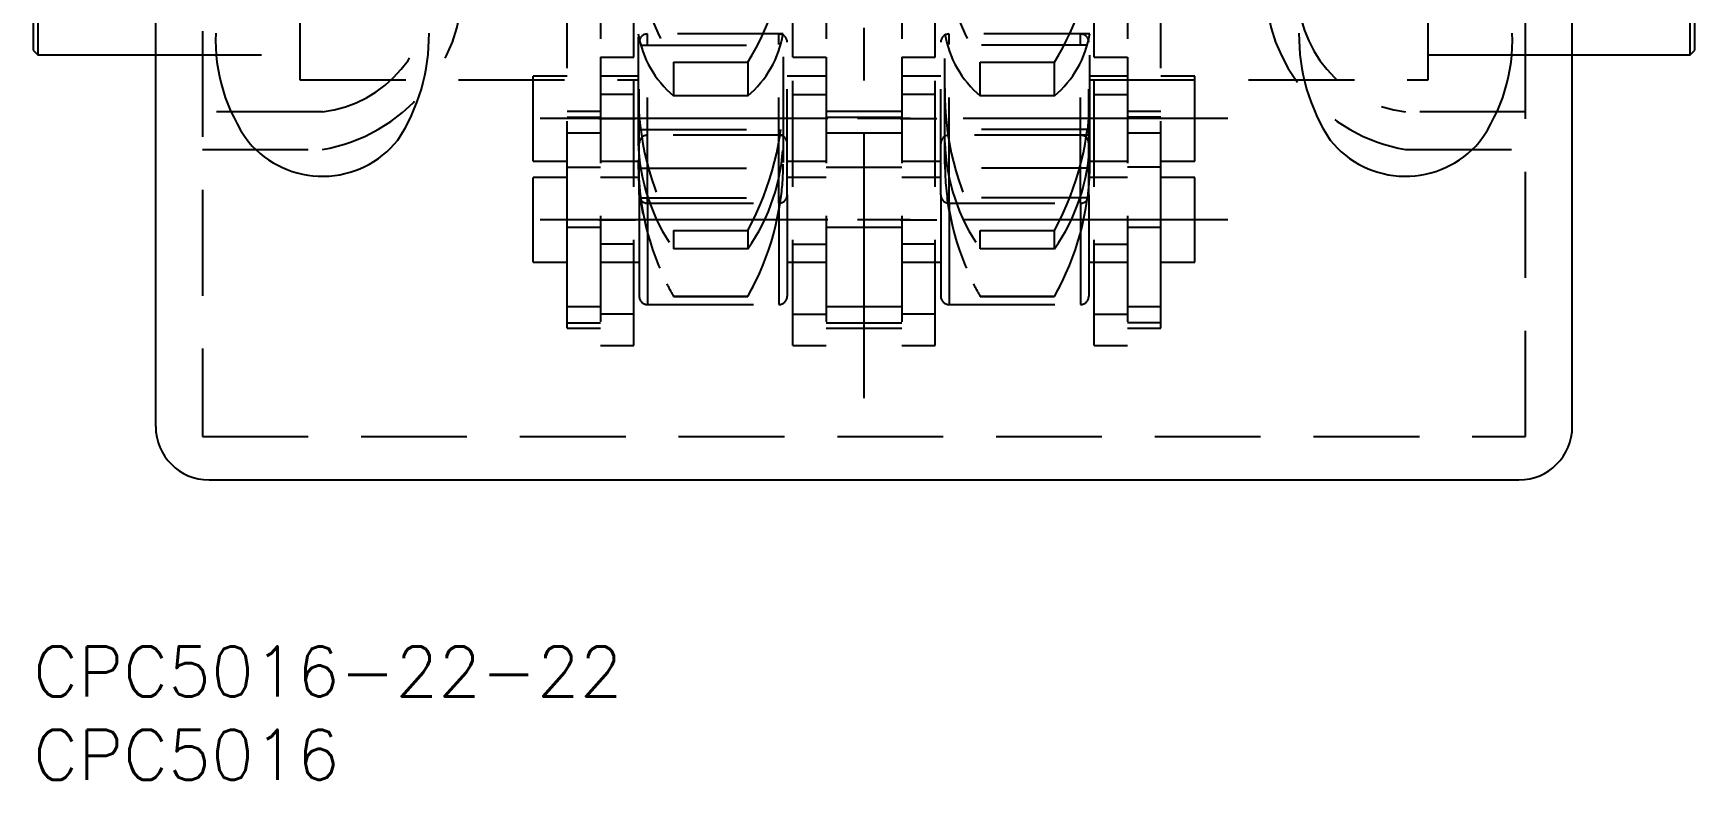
# Model space of a CAD drawing. Extents: x -2 to 243, y -8 to 259.
# Drawn here: x 0 to 99.7, y -8 to 36.8 of the extents above; entities that cross this region are included whole.
import ezdxf

# ---------------------------------------------------------------- set-up
doc = ezdxf.new("R2010")
doc.units = 0
doc.header["$LTSCALE"] = 0.5
doc.linetypes.add('CENTER', pattern=[50.8, 31.75, -6.35, 6.35, -6.35])
doc.linetypes.add('DASHED', pattern=[19.05, 12.7, -6.35])
for name, color, linetype in [('MSM_CENTER', 1, 'CENTER'), ('MSM_CONTINUOUS', 7, 'CONTINUOUS'), ('MSM_DASHED', 4, 'DASHED'), ('MSM_PART_NUMBER', 7, 'CONTINUOUS')]:
    doc.layers.add(name, color=color, linetype=linetype)
doc.styles.get("Standard").update_dxf_attribs({"font": 'txt.shx', "height": 3, "bigfont": 'bigfont.shx'})

msp = doc.modelspace()

# ---------------------------------------------------------------- linework, layer by layer
at = {"layer": 'MSM_CENTER'}
for p, q in [((49.85, 14.892), (49.85, 116.092)), ((71.685, 31.663), (28.015, 31.663)), ((33.93, 31.664), (36.13, 31.664)), ((47.67, 31.664), (45.47, 31.664)), ((52.03, 31.664), (54.23, 31.664)), ((65.77, 31.664), (63.57, 31.664)), ((71.685, 25.589), (28.015, 25.589)), ((33.93, 25.588), (36.13, 25.588)), ((47.67, 25.588), (45.47, 25.588)), ((52.03, 25.588), (54.23, 25.588)), ((65.77, 25.588), (63.57, 25.588))]:
    msp.add_line(p, q, dxfattribs=at)
at = {"layer": 'MSM_CONTINUOUS'}
for p, q in [((0, 95.209), (0, 35.775)), ((0.283, 95.492), (0.283, 35.492)), ((99.417, 35.492), (99.417, 95.492)), ((99.7, 35.775), (99.7, 95.209)), ((7.35, 13.192), (7.35, 65.492)), ((92.35, 13.192), (92.35, 65.492)), ((0, 35.775), (0.283, 35.492)), ((0.283, 35.492), (7.35, 35.492)), ((92.35, 35.492), (99.417, 35.492)), ((99.417, 35.492), (99.7, 35.775)), ((10.55, 9.992), (89.15, 9.992))]:
    msp.add_line(p, q, dxfattribs=at)
for centre, radius, start, end in [((21.342, 36.369), 10.4, 177.69923, 216.02559), ((12.254, 36.665), 11.497, 326.7928, 0.60513), ((87.446, 36.665), 11.497, 179.39487, 213.2072), ((87.446, 36.665), 11.497, 179.39487, 213.2072), ((78.358, 36.369), 10.4, 323.97441, 2.30077), ((78.358, 36.369), 10.4, 323.97441, 2.30077), ((17.354, 34.013), 5.806, 220.37724, 321.11661), ((82.346, 34.013), 5.806, 218.88339, 319.62276), ((82.346, 34.013), 5.806, 218.88339, 319.62276), ((10.55, 13.192), 3.2, 180, 270), ((89.15, 13.192), 3.2, 270, 0)]:
    msp.add_arc(centre, radius, start, end, dxfattribs=at)
at = {"layer": 'MSM_DASHED'}
for p, q in [((45, 102.054), (45, 28.929)), ((54.7, 28.929), (54.7, 102.054)), ((16, 96.992), (16, 33.992)), ((83.7, 33.992), (83.7, 96.992)), ((63.4, 29.123), (63.393, 75.984)), ((34.03, 71.373), (34.03, 35.348)), ((47.57, 71.373), (47.57, 35.348)), ((52.13, 71.373), (52.13, 35.348)), ((65.67, 71.373), (65.67, 35.348)), ((10.15, 65.492), (10.15, 12.592)), ((36.03, 35.348), (36.03, 65.094)), ((45.57, 35.348), (45.57, 65.094)), ((54.13, 35.348), (54.13, 65.094)), ((63.67, 35.348), (63.67, 65.094)), ((89.55, 12.592), (89.55, 65.492)), ((36.3, 55.622), (36.3, 29.124)), ((32.03, 25.158), (32.03, 49.394)), ((67.67, 25.158), (67.67, 49.394)), ((45, 36.743), (36.3, 36.743)), ((36.36, 27.083), (36.36, 36.243)), ((36.444, 36.07), (44.856, 36.07)), ((36.86, 26.583), (36.86, 36.743)), ((44.74, 26.583), (44.74, 36.743)), ((45.24, 27.083), (45.24, 36.243)), ((54.46, 27.083), (54.46, 36.243)), ((63.4, 36.743), (54.7, 36.743)), ((54.7, 36.743), (54.711, 36.675)), ((63.256, 36.07), (54.844, 36.07)), ((54.96, 26.583), (54.96, 36.743)), ((62.84, 26.583), (62.84, 36.743)), ((63.34, 27.083), (63.34, 36.243)), ((7.35, 35.492), (10.15, 35.492)), ((7.35, 35.492), (16, 35.492)), ((34.03, 35.349), (36.03, 35.349)), ((34.03, 35.348), (34.03, 18.048)), ((34.03, 35.348), (36.03, 35.348)), ((36.03, 18.048), (36.03, 35.348)), ((38.427, 35.056), (42.873, 35.056)), ((38.427, 35.056), (38.427, 33.027)), ((42.873, 35.056), (42.873, 33.027)), ((45.57, 35.349), (47.57, 35.349)), ((45.57, 18.048), (45.57, 35.348)), ((45.57, 35.348), (47.57, 35.348)), ((47.57, 35.348), (47.57, 18.048)), ((52.13, 35.349), (54.13, 35.349)), ((52.13, 35.348), (52.13, 18.048)), ((52.13, 35.348), (54.13, 35.348)), ((54.13, 18.048), (54.13, 35.348)), ((56.827, 33.027), (56.827, 35.056)), ((56.827, 35.056), (61.273, 35.056)), ((61.273, 33.027), (61.273, 35.056)), ((63.67, 35.349), (65.67, 35.349)), ((63.67, 18.048), (63.67, 35.348)), ((63.67, 35.348), (65.67, 35.348)), ((65.67, 35.348), (65.67, 18.048)), ((83.7, 35.492), (92.35, 35.492)), ((89.55, 35.492), (92.35, 35.492)), ((16, 33.992), (36.3, 33.992)), ((32.03, 34.208), (30, 34.208)), ((30, 29.118), (30, 34.208)), ((36.03, 34.209), (34.03, 34.209)), ((36.03, 34.208), (34.03, 34.208)), ((36.36, 34.208), (36.03, 34.208)), ((45.57, 34.208), (45.24, 34.208)), ((47.57, 34.209), (45.57, 34.209)), ((47.57, 34.208), (45.57, 34.208)), ((54.13, 34.209), (52.13, 34.209)), ((54.13, 34.208), (52.13, 34.208)), ((54.46, 34.208), (54.13, 34.208)), ((63.67, 34.208), (63.34, 34.208)), ((63.4, 33.992), (83.7, 33.992)), ((65.67, 34.209), (63.67, 34.209)), ((65.67, 34.208), (63.67, 34.208)), ((69.7, 34.208), (67.67, 34.208)), ((69.7, 29.118), (69.7, 34.208)), ((36.03, 33.113), (34.03, 33.113)), ((36.03, 33.112), (34.03, 33.112)), ((42.873, 33.027), (38.427, 33.027)), ((45.57, 33.113), (47.57, 33.113)), ((45.57, 33.112), (47.57, 33.112)), ((54.13, 33.113), (52.13, 33.113)), ((54.13, 33.112), (52.13, 33.112)), ((61.273, 33.027), (56.827, 33.027)), ((63.67, 33.113), (65.67, 33.113)), ((63.67, 33.112), (65.67, 33.112)), ((17.35, 32.064), (10.15, 32.064)), ((34.03, 32.094), (32.03, 32.094)), ((52.13, 32.094), (47.57, 32.094)), ((63.345, 31.915), (63.256, 31.014)), ((67.67, 32.094), (65.67, 32.094)), ((89.55, 32.064), (82.35, 32.064)), ((32.03, 31.76), (34.03, 31.76)), ((36.444, 31.014), (44.856, 31.014)), ((44.759, 30.354), (44.856, 31.014)), ((47.57, 31.76), (52.13, 31.76)), ((54.844, 31.014), (54.943, 30.347)), ((63.256, 31.014), (54.844, 31.014)), ((67.67, 31.76), (65.67, 31.76)), ((32.03, 30.806), (34.03, 30.806)), ((45, 30.668), (36.3, 30.668)), ((44.74, 30.669), (36.86, 30.669)), ((47.57, 30.806), (52.13, 30.806)), ((63.4, 30.668), (54.7, 30.668)), ((62.84, 30.669), (54.96, 30.669)), ((65.67, 30.806), (67.67, 30.806)), ((10.15, 29.805), (17.35, 29.805)), ((30, 29.118), (32.03, 29.118)), ((34.03, 29.119), (36.03, 29.119)), ((34.03, 29.118), (36.03, 29.118)), ((36.03, 29.118), (36.36, 29.118)), ((36.3, 29.189), (36.3, 28.929)), ((36.355, 29.354), (36.375, 29.173)), ((36.375, 29.173), (36.444, 28.692)), ((45.24, 29.118), (45.57, 29.118)), ((45.57, 29.119), (47.57, 29.119)), ((45.57, 29.118), (47.57, 29.118)), ((52.13, 29.119), (54.13, 29.119)), ((52.13, 29.118), (54.13, 29.118)), ((54.13, 29.118), (54.46, 29.118)), ((63.256, 28.692), (63.323, 29.159)), ((63.323, 29.159), (63.34, 29.306)), ((63.34, 29.118), (63.67, 29.118)), ((63.4, 28.929), (63.4, 29.189)), ((63.67, 29.119), (65.67, 29.119)), ((63.67, 29.118), (65.67, 29.118)), ((67.67, 29.118), (69.7, 29.118)), ((82.35, 29.805), (89.55, 29.805)), ((32.03, 28.134), (30, 28.134)), ((30, 23.044), (30, 28.134)), ((32.03, 28.754), (34.03, 28.754)), ((36.36, 28.134), (34.03, 28.134)), ((36.03, 28.133), (34.03, 28.133)), ((36.36, 27.698), (36.329, 28.142)), ((36.444, 28.692), (44.856, 28.692)), ((47.57, 28.134), (45.24, 28.134)), ((47.57, 28.133), (45.57, 28.133)), ((47.57, 28.754), (52.13, 28.754)), ((54.46, 28.134), (52.13, 28.134)), ((54.13, 28.133), (52.13, 28.133)), ((63.256, 28.692), (54.844, 28.692)), ((65.67, 28.134), (63.34, 28.134)), ((63.371, 28.14), (63.345, 27.762)), ((65.67, 28.133), (63.67, 28.133)), ((67.67, 28.754), (65.67, 28.754)), ((69.7, 28.134), (67.67, 28.134)), ((69.7, 23.044), (69.7, 28.134)), ((36.36, 27.083), (36.36, 21.009)), ((45.24, 27.083), (45.24, 21.009)), ((54.46, 27.083), (54.46, 21.009)), ((63.345, 27.762), (63.256, 26.917)), ((63.34, 27.083), (63.34, 21.009)), ((36.444, 26.917), (36.461, 26.79)), ((36.444, 26.917), (44.856, 26.917)), ((36.86, 26.583), (44.74, 26.583)), ((36.86, 26.583), (36.86, 20.509)), ((44.74, 26.583), (44.74, 20.509)), ((44.759, 26.275), (44.81, 26.592)), ((44.81, 26.592), (44.856, 26.917)), ((54.844, 26.917), (54.89, 26.595)), ((63.256, 26.917), (54.844, 26.917)), ((54.89, 26.595), (54.943, 26.267)), ((54.96, 26.583), (62.84, 26.583)), ((54.96, 26.583), (54.96, 20.509)), ((62.84, 26.583), (62.84, 20.509)), ((63.238, 26.783), (63.256, 26.917)), ((32.03, 25.158), (34.03, 25.158)), ((32.03, 19.084), (32.03, 25.158)), ((38.427, 24.95), (42.873, 24.95)), ((38.427, 24.95), (38.427, 23.851)), ((42.873, 24.95), (42.873, 23.851)), ((47.57, 25.158), (52.13, 25.158)), ((56.827, 24.95), (61.273, 24.95)), ((56.827, 23.851), (56.827, 24.95)), ((61.273, 23.851), (61.273, 24.95)), ((65.67, 25.158), (67.67, 25.158)), ((67.67, 19.084), (67.67, 25.158)), ((36.03, 24.14), (34.03, 24.14)), ((36.03, 24.139), (34.03, 24.139)), ((45.57, 24.14), (47.57, 24.14)), ((45.57, 24.139), (47.57, 24.139)), ((54.13, 24.14), (52.13, 24.14)), ((54.13, 24.139), (52.13, 24.139)), ((63.67, 24.14), (65.67, 24.14)), ((63.67, 24.139), (65.67, 24.139)), ((30, 23.044), (32.03, 23.044)), ((34.03, 23.044), (36.36, 23.044)), ((34.03, 23.043), (36.03, 23.043)), ((42.873, 23.851), (38.427, 23.851)), ((45.24, 23.044), (47.57, 23.044)), ((45.57, 23.043), (47.57, 23.043)), ((52.13, 23.044), (54.46, 23.044)), ((52.13, 23.043), (54.13, 23.043)), ((61.273, 23.851), (56.827, 23.851)), ((63.34, 23.044), (65.67, 23.044)), ((63.67, 23.043), (65.67, 23.043)), ((67.67, 23.044), (69.7, 23.044)), ((38.427, 21.015), (42.873, 21.015)), ((38.427, 21.015), (38.427, 20.992)), ((38.427, 20.992), (42.873, 20.992)), ((42.873, 21.015), (42.873, 20.992)), ((56.827, 21.015), (61.273, 21.015)), ((56.827, 20.992), (56.827, 21.015)), ((56.827, 20.992), (61.273, 20.992)), ((61.273, 20.992), (61.273, 21.015)), ((34.03, 20.372), (32.03, 20.372)), ((36.86, 20.509), (44.74, 20.509)), ((52.13, 20.372), (47.57, 20.372)), ((54.96, 20.509), (62.84, 20.509)), ((67.67, 20.372), (65.67, 20.372)), ((32.03, 19.417), (34.03, 19.417)), ((32.03, 19.084), (34.03, 19.084)), ((36.03, 19.924), (34.03, 19.924)), ((36.03, 19.923), (34.03, 19.923)), ((45.57, 19.924), (47.57, 19.924)), ((45.57, 19.923), (47.57, 19.923)), ((47.57, 19.417), (52.13, 19.417)), ((47.57, 19.084), (52.13, 19.084)), ((54.13, 19.924), (52.13, 19.924)), ((54.13, 19.923), (52.13, 19.923)), ((63.67, 19.924), (65.67, 19.924)), ((63.67, 19.923), (65.67, 19.923)), ((67.67, 19.417), (65.67, 19.417)), ((65.67, 19.084), (67.67, 19.084)), ((34.03, 18.049), (36.03, 18.049)), ((34.03, 18.048), (36.03, 18.048)), ((45.57, 18.049), (47.57, 18.049)), ((45.57, 18.048), (47.57, 18.048)), ((52.13, 18.049), (54.13, 18.049)), ((52.13, 18.048), (54.13, 18.048)), ((63.67, 18.049), (65.67, 18.049)), ((63.67, 18.048), (65.67, 18.048)), ((10.15, 12.592), (89.55, 12.592))]:
    msp.add_line(p, q, dxfattribs=at)
for centre, radius, start, end in [((49.806, 42.332), 13.506, 178.76636, 212.5916), ((31.494, 42.332), 13.506, 327.4084, 1.23364), ((68.206, 42.332), 13.506, 178.76636, 212.5916), ((49.894, 42.332), 13.506, 327.4084, 1.23364), ((15.615, 39.842), 10.185, 279.80883, 359.65365), ((16.42, 39.431), 7.426, 277.19425, 2.13712), ((84.085, 39.842), 10.185, 180.34635, 260.19117), ((84.085, 39.842), 10.185, 180.34635, 260.19117), ((83.28, 39.431), 7.426, 177.86288, 262.80575), ((83.28, 39.431), 7.426, 177.86288, 262.80575), ((42.453, 37.798), 6.243, 189.72832, 229.83703), ((36.86, 36.243), 0.5, 90, 180), ((38.847, 37.798), 6.243, 310.16297, 350.27168), ((44.74, 36.243), 0.5, 0, 90), ((54.96, 36.243), 0.5, 90, 180), ((60.853, 37.798), 6.243, 189.72832, 229.83703), ((57.247, 37.798), 6.243, 310.16297, 350.27168), ((62.84, 36.243), 0.5, 0, 90), ((53.612, 33.262), 17.312, 179.29758, 208.69727), ((27.688, 33.262), 17.312, 331.30273, 0.70242), ((72.012, 33.262), 17.312, 179.29758, 208.69727), ((46.088, 33.262), 17.312, 331.30273, 0.70242), ((47.945, 30.568), 11.65, 181.61044, 215.20799), ((36.86, 30.169), 0.5, 90, 180), ((33.355, 30.568), 11.65, 324.79201, 358.38956), ((44.74, 30.169), 0.5, 0, 90), ((54.96, 30.169), 0.5, 90, 180), ((66.345, 30.568), 11.65, 181.61044, 215.20799), ((51.755, 30.568), 11.65, 324.79201, 358.38956), ((62.84, 30.169), 0.5, 0, 90), ((52.174, 28.929), 15.874, 180, 180.36016), ((29.126, 28.929), 15.874, 352.0891, 0), ((70.574, 28.929), 15.874, 180, 180.36016), ((47.526, 28.929), 15.874, 352.32419, 0), ((52.72, 29.068), 16.417, 180.70376, 209.46685), ((28.58, 29.068), 16.417, 330.53315, 359.29624), ((71.12, 29.068), 16.417, 180.70376, 209.46685), ((46.98, 29.068), 16.417, 330.53315, 359.29624), ((36.86, 27.083), 0.5, 180, 270), ((52.174, 28.929), 15.874, 187.20601, 190.77351), ((44.74, 27.083), 0.5, 270, 0), ((54.96, 27.083), 0.5, 180, 270), ((70.574, 28.929), 15.874, 187.20601, 190.77351), ((62.84, 27.083), 0.5, 270, 0), ((36.86, 21.009), 0.5, 180, 270), ((52.174, 28.929), 15.874, 206.8876, 210), ((29.126, 28.929), 15.874, 330, 332.23282), ((44.74, 21.009), 0.5, 270, 0), ((54.96, 21.009), 0.5, 180, 270), ((70.574, 28.929), 15.874, 206.8876, 210), ((47.526, 28.929), 15.874, 330, 332.23282), ((62.84, 21.009), 0.5, 270, 0)]:
    msp.add_arc(centre, radius, start, end, dxfattribs=at)

# ---------------------------------------------------------------- texts
at = {"layer": 'MSM_PART_NUMBER'}
for s, p in [('CPC5016-22-22', (0, -3)), ('CPC5016', (0, -8))]:
    msp.add_text(s, height=3, dxfattribs=at).set_placement(p)

doc.saveas('drawing.dxf')
